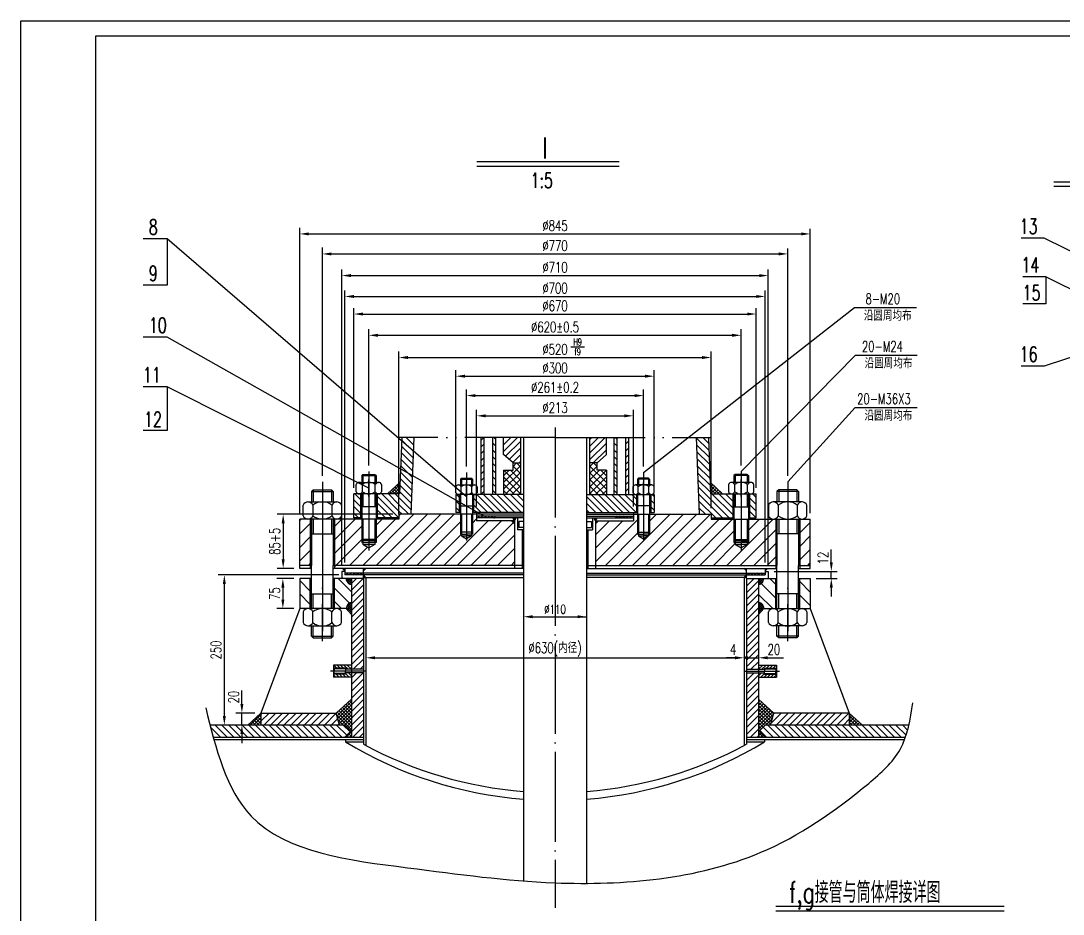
# Model space of a CAD drawing. Extents: x -54047 to 31317, y -2 to 11950.
# Drawn here: x -54047 to -47104, y 6000 to 11950 of the extents above; entities that cross this region are included whole.
import ezdxf

# ---------------------------------------------------------------- set-up
doc = ezdxf.new("R2010")
doc.units = 0
doc.header["$LTSCALE"] = 20
doc.linetypes.add('DASHDOT-M', pattern=[36, 30, -3, 0, -3])
doc.linetypes.add('DIVIDE-M', pattern=[39, 30, -3, 0, -3, 0, -3])
doc.layers.get('0').update_dxf_attribs({"linetype": 'CONTINUOUS'})
doc.styles.add('BIAOZHU', font='ROMANS.shx', dxfattribs={"width": 0.7, "bigfont": 'HLFSD.shx'})
doc.styles.add('HZ', font='ROMANS.shx', dxfattribs={"width": 0.7, "height": 60, "bigfont": 'HLFSD.shx'})
doc.styles.add('ROMANS', font='ROMANS', dxfattribs={"width": 0.7, "height": 60})
pattern_1 = [(135, (-71786.317, 70.18), (-11.22532, -11.22532), []), (225, (-71786.317, 70.18), (11.22532, -11.22532), [])]
pattern_2 = [(135, (-71786.3174, 70.1792), (-2.24506403, -2.24506403), []), (225, (-71786.3174, 70.1792), (2.24506403, -2.24506403), [])]
pattern_3 = [(135, (-71786.317, 70.18), (-22.45064, -22.45064), [])]
pattern_4 = [(45, (-71786.317, 70.18), (-22.45064, 22.45064), [])]
pattern_5 = [(135, (-71786.317, 70.179), (-6.735192, -6.735192), []), (225, (-71786.317, 70.179), (6.735192, -6.735192), [])]
pattern_6 = [(135, (-71786.32, 70.18), (-44.90128, -44.90128), [])]

msp = doc.modelspace()

# ---------------------------------------------------------------- hatches: boundary and pattern name
at = {"linetype": 'Continuous'}
h = msp.add_hatch(dxfattribs=at)
h.set_pattern_fill('ANSI31', scale=10, angle=90, style=0)
h.set_pattern_definition(pattern_3)
h.paths.add_polyline_path([(-51433.3, 9085.3), (-51511.2, 9152.4), (-51518.3, 8965), (-51439.5, 8920.5)])
h.paths.add_polyline_path([(-51524.6, 8799), (-51529.1, 8799), (-51529.1, 8663), (-51449.3, 8663), (-51439.5, 8920.5), (-51518.3, 8965)])
h.paths.add_polyline_path([(-51429.9, 9174.2), (-51510.4, 9174.2), (-51511.2, 9152.4), (-51433.3, 9085.3)])
h = msp.add_hatch(dxfattribs=at)
h.set_pattern_fill('ANSI31', scale=10, style=0)
h.set_pattern_definition(pattern_4)
h.paths.add_polyline_path([(-50017.8, 8795), (-49997.8, 8795), (-49997.8, 9174.2), (-50017.8, 9174.2)])
h.paths.add_polyline_path([(-50980.4, 8795), (-50960.4, 8795), (-50960.4, 9174.2), (-50980.4, 9174.2)])
h = msp.add_hatch(dxfattribs=at)
h.set_pattern_fill('ANSI31', scale=10, angle=90, style=0)
h.set_pattern_definition(pattern_3)
h.paths.add_polyline_path([(-50075, 9174.2), (-50095, 9174.2), (-50095, 8795), (-50075, 8795)])
h.paths.add_polyline_path([(-50883.2, 9174.2), (-50903.2, 9174.2), (-50903.2, 8795), (-50883.2, 8795)])
h = msp.add_hatch(dxfattribs=at)
h.set_pattern_fill('ANSI31', scale=10, style=0)
h.set_pattern_definition(pattern_4)
h.paths.add_polyline_path([(-50147.1, 9174.2), (-50259.1, 9174.2), (-50259.1, 9005.3), (-50209.3, 9005.3), (-50147.1, 9060.7)])
h.paths.add_polyline_path([(-50719.1, 9174.2), (-50831.2, 9174.2), (-50831.2, 9060.7), (-50768.9, 9005.3), (-50719.1, 9005.3)])
h = msp.add_hatch(dxfattribs=at)
h.set_pattern_fill('ANSI31', scale=10, angle=90, style=0)
h.set_pattern_definition(pattern_3)
h.paths.add_polyline_path([(-49467.8, 9174.2), (-49548.3, 9174.2), (-49529, 8663), (-49449.1, 8663), (-49449.1, 8639), (-49305.1, 8639), (-49305.1, 8799), (-49311.8, 8799, -0.023385), (-49313.9, 8799), (-49453.6, 8799)])
h.paths.add_polyline_path([(-49149.1, 8799), (-49184.3, 8799, -0.023385), (-49186.5, 8799), (-49193.1, 8799), (-49193.1, 8639), (-49149.1, 8639)])
h = msp.add_hatch(dxfattribs=at)
h.set_pattern_fill('ANSI37', scale=10, style=0)
h.set_pattern_definition([(135, (-29192.807, -1411.51), (22.45064, 22.45064), []), (45, (-29192.807, -1411.51), (22.45064, -22.45064), [])])
h.paths.add_polyline_path([(-50831.3, 8795), (-50719.1, 8795), (-50719.1, 9005.3), (-50768.9, 9005.3), (-50768.9, 8956.7), (-50831.3, 8956.7)])
h = msp.add_hatch(dxfattribs=at)
h.set_pattern_fill('ANSI37', scale=10, style=0)
h.set_pattern_definition([(45, (-71785.435, -1411.51), (-22.45064, 22.45064), []), (135, (-71785.435, -1411.51), (-22.45064, -22.45064), [])])
h.paths.add_polyline_path([(-50146.9, 8956.7), (-50209.3, 8956.7), (-50209.3, 9005.3), (-50259.1, 9005.3), (-50259.1, 8795), (-50146.9, 8795)])
h = msp.add_hatch(dxfattribs=at)
h.set_pattern_fill('ANSI37', scale=5, angle=90, style=0)
h.set_pattern_definition(pattern_1)
h.paths.add_polyline_path([(-51529.1, 8869.8), (-51605, 8799), (-51529.1, 8799)])
h = msp.add_hatch(dxfattribs=at)
h.set_pattern_fill('ANSI37', scale=5, angle=90, style=0)
h.set_pattern_definition(pattern_1)
h.paths.add_polyline_path([(-49373.3, 8799), (-49449.1, 8869.8), (-49449.1, 8799)])
h.paths.add_polyline_path([(-49453.6, 8799), (-49449.1, 8799), (-49449.1, 8869.8), (-49456.6, 8876.7)])
h = msp.add_hatch(dxfattribs=at)
h.set_pattern_fill('ANSI31', scale=10, angle=90, style=0)
h.set_pattern_definition(pattern_3)
h.paths.add_polyline_path([(-51529.1, 8799), (-51664.3, 8799, -0.023385), (-51666.5, 8799), (-51673.1, 8799), (-51673.1, 8639), (-51529.1, 8639), (-51529.1, 8663)])
h.paths.add_polyline_path([(-51785.1, 8799), (-51791.8, 8799, -0.023385), (-51793.9, 8799), (-51829.1, 8799), (-51829.1, 8663), (-51785.1, 8663)])
h = msp.add_hatch(dxfattribs=at)
h.set_pattern_fill('ANSI31', scale=10, angle=90, style=0)
h.set_pattern_definition(pattern_3)
h.paths.add_polyline_path([(-50699.1, 8795), (-51025.1, 8795, -0.023385), (-51026.9, 8795), (-51031.1, 8795), (-51031.1, 8689.5), (-51005.6, 8675), (-50699.1, 8675)])
h.paths.add_polyline_path([(-51127.1, 8743.8), (-51149.1, 8756.2), (-51149.1, 8675), (-51127.1, 8675)])
h.paths.add_polyline_path([(-51127.1, 8795), (-51131.3, 8795, -0.023385), (-51133.1, 8795), (-51149.1, 8795), (-51149.1, 8756.2), (-51127.1, 8743.8)])
h.paths.add_polyline_path([(-49947.1, 8795), (-49951.3, 8795, -0.023385), (-49953.1, 8795), (-50279.1, 8795), (-50279.1, 8675), (-49947.1, 8675)])
h.paths.add_polyline_path([(-49829.1, 8795), (-49845.1, 8795, -0.023385), (-49846.9, 8795), (-49851.1, 8795), (-49851.1, 8675), (-49829.1, 8675)])
h = msp.add_hatch(dxfattribs=at)
h.set_pattern_fill('ANSI31', scale=10, angle=90, style=0)
h.set_pattern_definition(pattern_3)
h.paths.add_polyline_path([(-51785.1, 8639), (-51785.1, 8663), (-51829.1, 8663), (-51829.1, 8639)])
h = msp.add_hatch(dxfattribs=at)
h.set_pattern_fill('ANSI37', scale=5, angle=90, style=0)
h.set_pattern_definition(pattern_1)
h.paths.add_polyline_path([(-50087.1, 8651), (-50087.1, 8639), (-49967.1, 8639), (-49967.1, 8651)])
h.paths.add_polyline_path([(-50891.1, 8639), (-50891.1, 8651), (-50963.2, 8651), (-50941.9, 8639)])
h.paths.add_polyline_path([(-51011.1, 8651), (-51011.1, 8639), (-50941.9, 8639), (-50963.2, 8651)])
h = msp.add_hatch(dxfattribs=at)
h.set_pattern_fill('ANSI37', angle=90, style=0)
h.set_pattern_definition(pattern_2)
h.paths.add_polyline_path([(-50747.6, 8639), (-50770.7, 8639), (-50759.1, 8619)])
h.paths.add_polyline_path([(-50759.1, 8599), (-50759.1, 8619), (-50779.1, 8619)])
h.paths.add_polyline_path([(-50207.6, 8639), (-50230.7, 8639), (-50219.1, 8619)])
h.paths.add_polyline_path([(-50199.1, 8619), (-50219.1, 8619), (-50219.1, 8599)])
h = msp.add_hatch(dxfattribs=at)
h.set_pattern_fill('ANSI37', angle=90, style=0)
h.set_pattern_definition(pattern_2)
h.paths.add_polyline_path([(-51904.9, 8303), (-51889.1, 8287), (-51889.1, 8303)])
h.paths.add_polyline_path([(-51749.3, 8303), (-51765.1, 8303), (-51765.1, 8287)])
h.paths.add_polyline_path([(-51765.1, 8259), (-51765.1, 8243), (-51749.1, 8243)])
h = msp.add_hatch(dxfattribs=at)
h.set_pattern_fill('ANSI37', scale=5, angle=90, style=0)
h.set_pattern_definition(pattern_1)
h.paths.add_polyline_path([(-51765.1, 8259), (-51765.1, 8271), (-51889.1, 8271), (-51889.1, 8259)])
h = msp.add_hatch(dxfattribs=at)
h.set_pattern_fill('ANSI37', angle=90, style=0)
h.set_pattern_definition(pattern_2)
h.paths.add_polyline_path([(-49213.1, 8287), (-49213.1, 8303), (-49228.9, 8303)])
h.paths.add_polyline_path([(-49213.1, 8259), (-49229.1, 8243), (-49213.1, 8243)])
h.paths.add_polyline_path([(-49073.3, 8303), (-49089.1, 8303), (-49089.1, 8287)])
h = msp.add_hatch(dxfattribs=at)
h.set_pattern_fill('ANSI37', scale=5, angle=90, style=0)
h.set_pattern_definition(pattern_1)
h.paths.add_polyline_path([(-49089.1, 8259), (-49089.1, 8271), (-49213.1, 8271), (-49213.1, 8259)])
h = msp.add_hatch(dxfattribs=at)
h.set_pattern_fill('ANSI31', scale=20, angle=90, style=0)
h.set_pattern_definition(pattern_6)
h.paths.add_polyline_path([(-51845.1, 8195, -0.355895), (-51876.5, 8220.6), (-51880.3, 8235), (-51959.1, 8235), (-51959.1, 8035), (-51945.1, 8035, -0.023385), (-51941.9, 8035), (-51880.3, 8035), (-51876.5, 8049.5, -0.355895), (-51845.1, 8075)])
h.paths.add_polyline_path([(-52119.1, 8235), (-52189.1, 8235), (-52189.1, 8035), (-52136.3, 8035, -0.023385), (-52133.1, 8035), (-52119.1, 8035)])
h = msp.add_hatch(dxfattribs=at)
h.set_pattern_fill('ANSI37', scale=3, angle=90, style=0)
h.set_pattern_definition(pattern_5)
h.paths.add_polyline_path([(-51845.1, 8075, 0.323177), (-51875.5, 8053.1), (-51880.3, 8035), (-51845.1, 7995)])
h.paths.add_polyline_path([(-51845.1, 8235), (-51880.3, 8235), (-51875.5, 8216.9, 0.323177), (-51845.1, 8195)])
h = msp.add_hatch(dxfattribs=at)
h.set_pattern_fill('ANSI31', scale=20, angle=90, style=0)
h.set_pattern_definition(pattern_6)
h.paths.add_polyline_path([(-48859.1, 8035), (-48845.1, 8035, -0.023385), (-48841.9, 8035), (-48789.1, 8035), (-48789.1, 8235), (-48859.1, 8235)])
h.paths.add_polyline_path([(-49019.1, 8235), (-49097.9, 8235), (-49101.8, 8220.6, -0.355895), (-49133.1, 8195), (-49133.1, 8075, -0.355895), (-49101.8, 8049.5), (-49097.9, 8035), (-49036.3, 8035, -0.023385), (-49033.1, 8035), (-49019.1, 8035)])
h = msp.add_hatch(dxfattribs=at)
h.set_pattern_fill('ANSI37', scale=3, angle=90, style=0)
h.set_pattern_definition(pattern_5)
h.paths.add_polyline_path([(-49133.1, 8195, 0.323177), (-49102.8, 8216.9), (-49097.9, 8235), (-49133.1, 8235)])
h.paths.add_polyline_path([(-49133.1, 7995), (-49097.9, 8035), (-49102.8, 8053.1, 0.323177), (-49133.1, 8075)])
h = msp.add_hatch(dxfattribs=at)
h.set_pattern_fill('ANSI31', scale=5, angle=90, style=0)
h.set_pattern_definition([(135, (-71786.317, 70.18), (-11.22532, -11.22532), [])])
h.paths.add_polyline_path([(-51885.1, 7638.6), (-51885.1, 7630.6), (-51845.1, 7630.6), (-51845.1, 7658.6), (-51965.1, 7658.6), (-51965.1, 7638.6)])
h.paths.add_polyline_path([(-51845.1, 7578.6), (-51845.1, 7606.6), (-51885.1, 7606.6), (-51885.1, 7598.6), (-51965.1, 7598.6), (-51965.1, 7578.6)])
h = msp.add_hatch(dxfattribs=at)
h.set_pattern_fill('ANSI31', scale=5, angle=90, style=0)
h.set_pattern_definition([(45, (-29191.925, 70.18), (11.22532, -11.22532), [])])
h.paths.add_polyline_path([(-49133.1, 7658.6), (-49013.1, 7658.6), (-49013.1, 7638.6), (-49093.1, 7638.6), (-49093.1, 7630.6), (-49133.1, 7630.6)])
h.paths.add_polyline_path([(-49133.1, 7606.6), (-49093.1, 7606.6), (-49093.1, 7598.6), (-49013.1, 7598.6), (-49013.1, 7578.6), (-49133.1, 7578.6)])
h = msp.add_hatch(dxfattribs=at)
h.set_pattern_fill('ANSI37', scale=5, angle=90, style=0)
h.set_pattern_definition(pattern_1)
h.paths.add_polyline_path([(-51845.1, 7431.7), (-51946.2, 7339), (-51924.8, 7259), (-51889.1, 7259), (-51853.1, 7223), (-51853.1, 7215), (-51889.1, 7179), (-51845.1, 7179)])
h.paths.add_polyline_path([(-52449.1, 7339), (-52536.4, 7259), (-52489.1, 7259), (-52449.1, 7259)])
h = msp.add_hatch(dxfattribs=at)
h.set_pattern_fill('ANSI37', scale=5, angle=90, style=0)
h.set_pattern_definition(pattern_1)
h.paths.add_polyline_path([(-49133.1, 7179), (-49089.1, 7179), (-49125.1, 7215), (-49125.1, 7223), (-49089.1, 7259), (-49053.4, 7259), (-49032, 7339), (-49133.1, 7431.7)])
h = msp.add_hatch(dxfattribs=at)
h.set_pattern_fill('ANSI31', scale=10, style=0)
h.set_pattern_definition(pattern_4)
h.paths.add_polyline_path([(-48529.1, 7259), (-48529.1, 7339), (-49032, 7339), (-49053.4, 7259)])
h.paths.add_polyline_path([(-51924.8, 7259), (-51946.2, 7339), (-52449.1, 7339), (-52449.1, 7259)])
h = msp.add_hatch(dxfattribs=at)
h.set_pattern_fill('ANSI37', scale=5, angle=90, style=0)
h.set_pattern_definition(pattern_1)
h.paths.add_polyline_path([(-48529.1, 7339), (-48529.1, 7259), (-48441.8, 7259)])
h = msp.add_hatch(dxfattribs=at)
h.set_pattern_fill('ANSI31', scale=10, angle=90, style=0)
h.set_pattern_definition(pattern_3)
edge = h.paths.add_edge_path()
edge.add_line((-51889.1, 7179), (-51853.1, 7215))
edge.add_line((-51853.1, 7215), (-51853.1, 7223))
edge.add_line((-51853.1, 7223), (-51889.1, 7259))
edge.add_line((-51889.1, 7259), (-52786.9, 7259))
edge.add_spline(control_points=[(-52786.9, 7259), (-52780, 7232.2), (-52773, 7205.5), (-52765.7, 7179)], knot_values=[110.009245, 110.009245, 110.009245, 110.009245, 187.321293, 187.321293, 187.321293, 187.321293], degree=3, periodic=0)
edge.add_line((-52765.7, 7179), (-51889.1, 7179))
edge = h.paths.add_edge_path()
edge.add_spline(control_points=[(-48154.2, 7179), (-48145.4, 7204.9), (-48138.2, 7231.7), (-48132, 7259)], knot_values=[5505.819696, 5505.819696, 5505.819696, 5505.819696, 5588.944271, 5588.944271, 5588.944271, 5588.944271], degree=3, periodic=0)
edge.add_line((-48132, 7259), (-49089.1, 7259))
edge.add_line((-49089.1, 7259), (-49125.1, 7223))
edge.add_line((-49125.1, 7223), (-49125.1, 7215))
edge.add_line((-49125.1, 7215), (-49089.1, 7179))
edge.add_line((-49089.1, 7179), (-48154.2, 7179))

# ---------------------------------------------------------------- linework, layer by layer
at = {"color": 7, "linetype": 'Continuous'}
for p, q in [((-54047.5, 11950.2), (-37247.5, 11950.2)), ((-54047.5, 70.2), (-54047.5, 11950.2)), ((-51008.9, 10982.3), (-50062.4, 10982.3)), ((-47166, 10848.1), (-45646.7, 10848.1)), ((-52189.1, 8671), (-52189.1, 10572)), ((-48789.1, 8671), (-48789.1, 10565.6)), ((-51079.1, 8780.1), (-53071.8, 10497.1)), ((-52129.1, 10530.9), (-48849.1, 10530.9)), ((-46477.8, 10132.3), (-47230.5, 10502.1)), ((-52039.1, 8919.9), (-52039.1, 10439.3)), ((-48939.1, 8919.9), (-48939.1, 10434.7)), ((-51979.1, 10397.6), (-48999.1, 10397.6)), ((-51909.1, 8323), (-51909.1, 10293.4)), ((-49069.1, 8323), (-49069.1, 10293.4)), ((-51849.1, 10253.4), (-49129.1, 10253.4)), ((-46670.2, 9969.2), (-47218.9, 10244.9)), ((-51889.1, 8343), (-51889.1, 10154)), ((-49089.1, 8343), (-49089.1, 10154)), ((-51829.1, 10114), (-49149.1, 10114)), ((-51829.1, 8839), (-51829.1, 10037.3)), ((-49899.1, 8942), (-48493.6, 10039.6)), ((-49149.1, 8839), (-49149.1, 10037.3)), ((-48493.6, 10039.6), (-48082, 10039.6)), ((-51769.1, 9997.3), (-49209.1, 9997.3)), ((-51729.1, 8988.9), (-51729.1, 9895.5)), ((-49249.1, 8988.9), (-49249.1, 9895.5)), ((-50941.9, 8639), (-53071.8, 9843.6)), ((-51669.1, 9855.5), (-49309.1, 9855.5)), ((-46617.5, 9849.2), (-47230.5, 9650.4)), ((-51529.1, 8663), (-51529.1, 9747.4)), ((-50383.2, 9778.2), (-50291.7, 9778.2)), ((-49449.1, 8703), (-49449.1, 9747.4)), ((-49249.1, 8948.9), (-48488, 9722.2)), ((-48488, 9722.2), (-48076.4, 9722.2)), ((-51469.1, 9707.4), (-49509.1, 9707.4)), ((-51149.1, 8835), (-51149.1, 9623.1)), ((-51089.1, 9583.1), (-49889.1, 9583.1)), ((-49829.1, 8835), (-49829.1, 9623.1)), ((-51729.1, 8838), (-53071.8, 9512.6)), ((-51079.1, 8982), (-51079.1, 9493.8)), ((-51019.1, 9453.8), (-49959.1, 9453.8)), ((-49899.1, 8982), (-49899.1, 9493.8)), ((-48939.1, 8879.9), (-48489, 9373.6)), ((-48489, 9373.6), (-48077.5, 9373.6)), ((-51011.1, 8715), (-51011.1, 9358.9)), ((-50951.1, 9318.9), (-50027.1, 9318.9)), ((-49967.1, 8715), (-49967.1, 9358.9)), ((-51769.1, 8929.2), (-51769.1, 8875.8)), ((-51689.1, 8929.2), (-51689.1, 8875.8)), ((-51112.5, 8903.5), (-51112.5, 8859)), ((-51045.8, 8903.5), (-51045.8, 8859)), ((-49932.5, 8903.5), (-49932.5, 8859)), ((-49865.8, 8903.5), (-49865.8, 8859)), ((-49289.1, 8929.2), (-49289.1, 8875.8)), ((-49209.1, 8929.2), (-49209.1, 8875.8)), ((-52099.1, 8826.2), (-52099.1, 8746.2)), ((-51979.1, 8826.2), (-51979.1, 8746.2)), ((-48999.1, 8826.2), (-48999.1, 8746.2)), ((-48879.1, 8826.2), (-48879.1, 8746.2)), ((-51769.1, 8799), (-51769.1, 8712.4)), ((-51689.1, 8799), (-51689.1, 8712.4)), ((-49289.1, 8799), (-49289.1, 8712.4)), ((-49209.1, 8799), (-49209.1, 8712.4)), ((-51569.1, 8663), (-52340.1, 8663)), ((-52189.1, 8621.7), (-52179.8, 8631)), ((-52099.1, 8631), (-52099.1, 8533.5)), ((-51979.1, 8631), (-51979.1, 8533.5)), ((-51959.1, 8582.3), (-51910.3, 8631)), ((-51959.1, 8492.5), (-51820.5, 8631)), ((-51769.3, 8323), (-51429.3, 8663)), ((-51769.1, 8631), (-51769.1, 8487)), ((-51689.1, 8631), (-51689.1, 8487)), ((-51681.1, 8501), (-51551.1, 8631)), ((-51681.1, 8590.8), (-51640.9, 8631)), ((-51679.5, 8323), (-51339.5, 8663)), ((-51589.7, 8323), (-51249.7, 8663)), ((-51529.1, 8653), (-51519.1, 8663)), ((-51499.9, 8323), (-51159.9, 8663)), ((-51410.1, 8323), (-51119.1, 8614)), ((-51230.5, 8323), (-50934.5, 8619)), ((-51140.7, 8323), (-50844.7, 8619)), ((-51112.5, 8663), (-51112.5, 8543)), ((-51045.8, 8663), (-51045.8, 8543)), ((-51039.1, 8604.2), (-51011.1, 8632.2)), ((-50219.1, 8346.6), (-49939.1, 8626.6)), ((-50219.1, 8436.4), (-50036.5, 8619)), ((-50219.1, 8526.2), (-50126.3, 8619)), ((-49973.3, 8323), (-49633.3, 8663)), ((-49932.5, 8663), (-49932.5, 8543)), ((-49883.5, 8323), (-49543.5, 8663)), ((-49865.8, 8520.3), (-49723.1, 8663)), ((-49865.8, 8663), (-49865.8, 8543)), ((-49859.1, 8616.8), (-49812.9, 8663)), ((-49793.7, 8323), (-49453.7, 8663)), ((-49703.9, 8323), (-49395.9, 8631)), ((-49614.1, 8323), (-49306.1, 8631)), ((-49344.7, 8323), (-49036.7, 8631)), ((-49289.1, 8631), (-49289.1, 8487)), ((-49209.1, 8631), (-49209.1, 8487)), ((-49201.1, 8556.4), (-49126.5, 8631)), ((-48999.1, 8631), (-48999.1, 8533.5)), ((-48879.1, 8631), (-48879.1, 8533.5)), ((-48859.1, 8629), (-48857.1, 8631)), ((-52300.1, 8603), (-52300.1, 8363)), ((-52189.1, 8531.9), (-52119.1, 8601.9)), ((-51959.1, 8402.6), (-51777.1, 8584.6)), ((-51119.1, 8543), (-51119.1, 8531)), ((-51050.9, 8323), (-50767, 8606.9)), ((-51039.1, 8543), (-51039.1, 8531)), ((-49939.1, 8543), (-49939.1, 8531)), ((-49859.1, 8543), (-49859.1, 8531)), ((-49524.3, 8323), (-49297.1, 8550.2)), ((-49254.9, 8323), (-49019.1, 8558.8)), ((-48859.1, 8539.2), (-48789.1, 8609.2)), ((-52189.1, 8442.1), (-52119.1, 8512.1)), ((-51959.1, 8312.8), (-51777.1, 8494.8)), ((-51777.1, 8495), (-51777.1, 8475)), ((-51681.1, 8495), (-51681.1, 8475)), ((-51320.3, 8323), (-51112.5, 8530.9)), ((-50961.1, 8323), (-50759.1, 8525)), ((-50152.9, 8323), (-49939.1, 8536.8)), ((-50063.1, 8323), (-49868.9, 8517.3)), ((-49297.1, 8495), (-49297.1, 8475)), ((-49201.1, 8495), (-49201.1, 8475)), ((-48859.1, 8449.4), (-48789.1, 8519.4)), ((-52189.1, 8352.3), (-52119.1, 8422.3)), ((-51859.1, 8323), (-51737.4, 8444.7)), ((-50871.3, 8323), (-50759.1, 8435.2)), ((-49434.5, 8323), (-49289.1, 8468.4)), ((-49165.1, 8323), (-49019.1, 8469)), ((-48859.1, 8359.6), (-48789.1, 8429.6)), ((-48648.6, 8343), (-48648.6, 8429.2)), ((-52128.5, 8323), (-52119.1, 8332.5)), ((-50781.5, 8323), (-50759.1, 8345.4)), ((-49075.3, 8323), (-49019.1, 8379.2)), ((-48805.8, 8323), (-48789.1, 8339.8)), ((-52229.1, 8303), (-52340.1, 8303)), ((-49075.3, 8323), (-49069.1, 8329.2)), ((-49029.1, 8283), (-48608.6, 8283)), ((-48648.6, 8235), (-48648.6, 8283)), ((-51929.1, 8259), (-52732, 8259)), ((-52692, 8199), (-52692, 7319)), ((-52229.1, 8235), (-52342.1, 8235)), ((-51845.1, 8157.4), (-51767.5, 8235)), ((-51845.1, 8202.3), (-51812.4, 8235)), ((-49213.1, 8185.2), (-49163.3, 8235)), ((-49213.1, 8230.1), (-49208.2, 8235)), ((-49213.1, 8140.3), (-49133.1, 8220.3)), ((-48749.1, 8235), (-48608.6, 8235)), ((-52302.1, 8175), (-52302.1, 8095)), ((-52099.1, 8035), (-52099.1, 8132.6)), ((-51979.1, 8035), (-51979.1, 8132.6)), ((-51845.1, 8112.5), (-51765.1, 8192.5)), ((-51845.1, 8067.6), (-51765.1, 8147.6)), ((-49213.1, 8095.4), (-49133.1, 8175.4)), ((-49213.1, 8050.5), (-49133.1, 8130.5)), ((-48999.1, 8035), (-48999.1, 8132.6)), ((-48879.1, 8035), (-48879.1, 8132.6)), ((-48648.6, 8175), (-48648.6, 8115)), ((-51845.1, 8022.7), (-51765.1, 8102.7)), ((-51845.1, 7977.8), (-51765.1, 8057.8)), ((-49213.1, 8005.6), (-49133.1, 8085.6)), ((-52229.1, 8035), (-52342.1, 8035)), ((-51845.1, 7932.9), (-51765.1, 8012.9)), ((-49213.1, 7960.7), (-49133.1, 8040.7)), ((-49213.1, 7915.8), (-49133.1, 7995.8)), ((-52099.1, 7839.8), (-52099.1, 7919.8)), ((-51979.1, 7839.8), (-51979.1, 7919.8)), ((-51845.1, 7888), (-51765.1, 7968)), ((-51845.1, 7843.1), (-51765.1, 7923.1)), ((-50699.1, 7983.2), (-50699.1, 7960.7)), ((-50639.1, 7980.7), (-50279.1, 7980.7)), ((-50279.1, 7983.2), (-50279.1, 7960.7)), ((-49213.1, 7870.9), (-49133.1, 7950.9)), ((-48999.1, 7839.8), (-48999.1, 7919.8)), ((-48879.1, 7839.8), (-48879.1, 7919.8)), ((-51845.1, 7798.2), (-51765.1, 7878.2)), ((-49213.1, 7826), (-49133.1, 7906)), ((-49213.1, 7781.1), (-49133.1, 7861.1)), ((-51845.1, 7753.3), (-51765.1, 7833.3)), ((-51845.1, 7708.4), (-51765.1, 7788.4)), ((-49213.1, 7736.2), (-49133.1, 7816.2)), ((-51845.1, 7663.5), (-51765.1, 7743.5)), ((-51689.1, 7707.3), (-49289.1, 7707.3)), ((-49289.1, 7707.3), (-49349.1, 7707.3)), ((-49229.1, 7707.3), (-49133.1, 7707.3)), ((-49213.1, 7691.2), (-49133.1, 7771.2)), ((-49213.1, 7646.3), (-49133.1, 7726.3)), ((-49073.1, 7707.3), (-48967.2, 7707.3)), ((-51885.1, 7638.6), (-51965.1, 7638.6)), ((-51833.1, 7630.6), (-51765.1, 7698.6)), ((-51788.2, 7630.6), (-51765.1, 7653.7)), ((-49183.9, 7630.6), (-49133.1, 7681.4)), ((-49093.1, 7638.6), (-49013.1, 7638.6)), ((-51885.1, 7598.6), (-51965.1, 7598.6)), ((-51845.1, 7528.8), (-51765.1, 7608.8)), ((-51845.1, 7573.7), (-51812.2, 7606.6)), ((-49213.1, 7601.4), (-49207.9, 7606.6)), ((-49213.1, 7556.5), (-49176.8, 7592.9)), ((-49213.1, 7511.6), (-49133.1, 7591.6)), ((-49176.8, 7592.9), (-49163, 7606.6)), ((-49139, 7630.6), (-49133.1, 7636.5)), ((-49093.1, 7598.6), (-49013.1, 7598.6)), ((-51845.1, 7483.9), (-51765.1, 7563.9)), ((-51845.1, 7439), (-51765.1, 7519)), ((-49213.1, 7466.7), (-49133.1, 7546.7)), ((-49213.1, 7421.8), (-49133.1, 7501.8)), ((-52575.1, 7399), (-52575.1, 7488.7)), ((-51845.1, 7394.1), (-51765.1, 7474.1)), ((-49213.1, 7376.9), (-49133.1, 7456.9)), ((-51845.1, 7349.2), (-51765.1, 7429.2)), ((-51845.1, 7304.3), (-51765.1, 7384.3)), ((-49213.1, 7332), (-49133.1, 7412)), ((-49213.1, 7287.1), (-49133.1, 7367.1)), ((-52489.1, 7339), (-52615.1, 7339)), ((-52575.1, 7259), (-52575.1, 7339)), ((-51845.1, 7259.4), (-51765.1, 7339.4)), ((-51845.1, 7214.5), (-51765.1, 7294.5)), ((-49213.1, 7242.2), (-49133.1, 7322.2)), ((-52719.7, 7259), (-52732, 7259)), ((-52489.1, 7259), (-52615.1, 7259)), ((-51835.7, 7179), (-51765.1, 7249.6)), ((-49213.1, 7197.3), (-49133.1, 7277.3)), ((-49186.5, 7179), (-49133.1, 7232.4)), ((-52575.1, 7199), (-52575.1, 7139)), ((-51790.8, 7179), (-51765.1, 7204.7)), ((-49141.6, 7179), (-49133.1, 7187.5)), ((-49017.4, 6022.1), (-47498.1, 6022.1))]:
    msp.add_line(p, q, dxfattribs=at)
at = {"color": 4, "linetype": 'Continuous'}
for p, q in [((-53547.5, 11850.2), (-37347.5, 11850.2)), ((-53547.5, 170.2), (-53547.5, 11850.2)), ((-51008.9, 11012.3), (-50062.4, 11012.3)), ((-47166, 10878.1), (-45646.7, 10878.1)), ((-53071.8, 10497.1), (-53231.8, 10497.1)), ((-53071.8, 10497.1), (-53071.8, 10188.8)), ((-47230.5, 10502.1), (-47384, 10502.1)), ((-47218.9, 10244.9), (-47372.4, 10244.9)), ((-47218.9, 10244.9), (-47218.9, 10065.7)), ((-53071.8, 10188.8), (-53231.8, 10188.8)), ((-47218.9, 10065.7), (-47372.4, 10065.7)), ((-53071.8, 9843.6), (-53231.8, 9843.6)), ((-47230.5, 9650.4), (-47384, 9650.4)), ((-53071.8, 9512.6), (-53231.8, 9512.6)), ((-53071.8, 9512.6), (-53071.8, 9221.7)), ((-53071.8, 9221.7), (-53231.8, 9221.7)), ((-51510.4, 9174.2), (-51524.6, 8799)), ((-51429.9, 9174.2), (-51449.3, 8663)), ((-50980.4, 8795), (-50980.4, 9174.2)), ((-50960.4, 8795), (-50960.4, 9174.2)), ((-50903.2, 8795), (-50903.2, 9174.2)), ((-50883.2, 8795), (-50883.2, 9174.2)), ((-50831.2, 9060.7), (-50831.2, 9174.2)), ((-50719.1, 9174.2), (-50719.1, 8795)), ((-50699.1, 9174.2), (-50699.1, 6220.7)), ((-50279.1, 9174.2), (-50279.1, 6204.5)), ((-50259.1, 9174.2), (-50259.1, 8795)), ((-50147.1, 9060.7), (-50147.1, 9174.2)), ((-50095, 8795), (-50095, 9174.2)), ((-50075, 8795), (-50075, 9174.2)), ((-50017.8, 8795), (-50017.8, 9174.2)), ((-49997.8, 8795), (-49997.8, 9174.2)), ((-49548.3, 9174.2), (-49529, 8663)), ((-49467.8, 9174.2), (-49453.6, 8799)), ((-50768.9, 9005.3), (-50831.2, 9060.7)), ((-50209.3, 9005.3), (-50147.1, 9060.7)), ((-50768.9, 8956.7), (-50768.9, 9005.3)), ((-50768.9, 9005.3), (-50719.1, 9005.3)), ((-50209.3, 9005.3), (-50259.1, 9005.3)), ((-50209.3, 8956.7), (-50209.3, 9005.3)), ((-51769.1, 8929.2), (-51777.1, 8921.2)), ((-51777.1, 8921.2), (-51681.1, 8921.2)), ((-51777.1, 8921.2), (-51777.1, 8875.8)), ((-51769.1, 8929.2), (-51689.1, 8929.2)), ((-51689.1, 8929.2), (-51681.1, 8921.2)), ((-51681.1, 8921.2), (-51681.1, 8875.8)), ((-51112.5, 8903.5), (-51119.1, 8896.8)), ((-51119.1, 8896.8), (-51039.1, 8896.8)), ((-51119.1, 8896.8), (-51119.1, 8859)), ((-51112.5, 8903.5), (-51045.8, 8903.5)), ((-51045.8, 8903.5), (-51039.1, 8896.8)), ((-51039.1, 8896.8), (-51039.1, 8859)), ((-50831.3, 8956.7), (-50768.9, 8956.7)), ((-50831.3, 8956.7), (-50831.3, 8795)), ((-50146.9, 8956.7), (-50209.3, 8956.7)), ((-50146.9, 8956.7), (-50146.9, 8795)), ((-49932.5, 8903.5), (-49939.1, 8896.8)), ((-49859.1, 8896.8), (-49939.1, 8896.8)), ((-49939.1, 8896.8), (-49939.1, 8859)), ((-49865.8, 8903.5), (-49932.5, 8903.5)), ((-49865.8, 8903.5), (-49859.1, 8896.8)), ((-49859.1, 8896.8), (-49859.1, 8859)), ((-49289.1, 8929.2), (-49297.1, 8921.2)), ((-49201.1, 8921.2), (-49297.1, 8921.2)), ((-49297.1, 8921.2), (-49297.1, 8875.8)), ((-49209.1, 8929.2), (-49289.1, 8929.2)), ((-49209.1, 8929.2), (-49201.1, 8921.2)), ((-49201.1, 8921.2), (-49201.1, 8875.8)), ((-52099.1, 8826.2), (-52111.1, 8814.2)), ((-52099.1, 8826.2), (-51979.1, 8826.2)), ((-51979.1, 8826.2), (-51967.1, 8814.2)), ((-51814.1, 8813.7), (-51814.1, 8861.2)), ((-51793.9, 8875.8), (-51664.3, 8875.8)), ((-51771.6, 8813.7), (-51771.6, 8861.2)), ((-51686.6, 8813.7), (-51686.6, 8861.2)), ((-51644.2, 8861.2), (-51644.2, 8813.7)), ((-51605, 8799), (-51521.7, 8876.7)), ((-51149.9, 8807.2), (-51149.9, 8846.8)), ((-51133.1, 8859), (-51025.1, 8859)), ((-51114.5, 8807.2), (-51114.5, 8846.8)), ((-51043.7, 8807.2), (-51043.7, 8846.8)), ((-51008.3, 8846.8), (-51008.3, 8807.2)), ((-49969.9, 8846.8), (-49969.9, 8807.2)), ((-49845.1, 8859), (-49953.1, 8859)), ((-49934.5, 8807.2), (-49934.5, 8846.8)), ((-49863.7, 8807.2), (-49863.7, 8846.8)), ((-49828.3, 8807.2), (-49828.3, 8846.8)), ((-49373.3, 8799), (-49456.6, 8876.7)), ((-49334.1, 8861.2), (-49334.1, 8813.7)), ((-49184.3, 8875.8), (-49313.9, 8875.8)), ((-49291.6, 8813.7), (-49291.6, 8861.2)), ((-49206.6, 8813.7), (-49206.6, 8861.2)), ((-49164.2, 8813.7), (-49164.2, 8861.2)), ((-48999.1, 8826.2), (-49011.1, 8814.2)), ((-48879.1, 8826.2), (-48999.1, 8826.2)), ((-48879.1, 8826.2), (-48867.1, 8814.2)), ((-52111.1, 8814.2), (-51967.1, 8814.2)), ((-52111.1, 8814.2), (-52111.1, 8746.2)), ((-51967.1, 8814.2), (-51967.1, 8746.2)), ((-51524.6, 8799), (-51829.1, 8799)), ((-51829.1, 8639), (-51829.1, 8799)), ((-51664.3, 8799), (-51793.9, 8799)), ((-51785.1, 8799), (-51785.1, 8639)), ((-51777.1, 8799), (-51777.1, 8495)), ((-51681.1, 8799), (-51681.1, 8495)), ((-51673.1, 8799), (-51673.1, 8639)), ((-50699.1, 8795), (-51149.1, 8795)), ((-51149.1, 8795), (-51149.1, 8675)), ((-51025.1, 8795), (-51133.1, 8795)), ((-51127.1, 8795), (-51127.1, 8675)), ((-51119.1, 8795), (-51119.1, 8543)), ((-51039.1, 8795), (-51039.1, 8543)), ((-51031.1, 8795), (-51031.1, 8675)), ((-50279.1, 8795), (-49829.1, 8795)), ((-49953.1, 8795), (-49845.1, 8795)), ((-49947.1, 8795), (-49947.1, 8675)), ((-49939.1, 8795), (-49939.1, 8543)), ((-49859.1, 8795), (-49859.1, 8543)), ((-49851.1, 8795), (-49851.1, 8675)), ((-49829.1, 8795), (-49829.1, 8675)), ((-49453.6, 8799), (-49149.1, 8799)), ((-49313.9, 8799), (-49184.3, 8799)), ((-49305.1, 8799), (-49305.1, 8639)), ((-49297.1, 8799), (-49297.1, 8495)), ((-49201.1, 8799), (-49201.1, 8495)), ((-49193.1, 8799), (-49193.1, 8639)), ((-49149.1, 8639), (-49149.1, 8799)), ((-48867.1, 8814.2), (-49011.1, 8814.2)), ((-49011.1, 8814.2), (-49011.1, 8746.2)), ((-48867.1, 8814.2), (-48867.1, 8746.2)), ((-52166.6, 8653), (-52166.6, 8724.2)), ((-52136.3, 8746.2), (-51941.9, 8746.2)), ((-52102.8, 8724.2), (-52102.8, 8653)), ((-51975.4, 8724.2), (-51975.4, 8653)), ((-51911.7, 8724.2), (-51911.7, 8653)), ((-51681.1, 8712.4), (-51777.1, 8712.4)), ((-51119.1, 8720.6), (-51039.1, 8720.6)), ((-49859.1, 8720.6), (-49939.1, 8720.6)), ((-49297.1, 8712.4), (-49201.1, 8712.4)), ((-49066.6, 8724.2), (-49066.6, 8653)), ((-48841.9, 8746.2), (-49036.3, 8746.2)), ((-49002.8, 8724.2), (-49002.8, 8653)), ((-48875.4, 8724.2), (-48875.4, 8653)), ((-48811.7, 8653), (-48811.7, 8724.2)), ((-51529.1, 8631), (-52189.1, 8631)), ((-52189.1, 8303), (-52189.1, 8631)), ((-51941.9, 8631), (-52136.3, 8631)), ((-52119.1, 8631), (-52119.1, 8303)), ((-52111.1, 8631), (-52111.1, 8323)), ((-51967.1, 8631), (-51967.1, 8323)), ((-51959.1, 8631), (-51959.1, 8303)), ((-51777.1, 8639), (-51829.1, 8639)), ((-51529.1, 8639), (-51681.1, 8639)), ((-50699.1, 8663), (-51529.1, 8663)), ((-50699.1, 8663), (-51529.1, 8663)), ((-51529.1, 8663), (-51529.1, 8631)), ((-51119.1, 8675), (-51149.1, 8675)), ((-50699.1, 8675), (-51039.1, 8675)), ((-51011.1, 8675), (-51011.1, 8619)), ((-50699.1, 8651), (-51011.1, 8651)), ((-50699.1, 8639), (-51011.1, 8639)), ((-50759.1, 8619), (-51011.1, 8619)), ((-50891.1, 8651), (-50891.1, 8639)), ((-50779.1, 8619), (-50759.1, 8599)), ((-50759.1, 8619), (-50770.7, 8639)), ((-50759.1, 8619), (-50747.6, 8639)), ((-50759.1, 8619), (-50759.1, 8303)), ((-50739.1, 8639), (-50739.1, 8559)), ((-50699.1, 8615), (-50731.1, 8615)), ((-50731.1, 8615), (-50731.1, 8575)), ((-50279.1, 8675), (-49939.1, 8675)), ((-50279.1, 8663), (-49449.1, 8663)), ((-50279.1, 8663), (-49449.1, 8663)), ((-50279.1, 8651), (-49967.1, 8651)), ((-50279.1, 8639), (-49967.1, 8639)), ((-50279.1, 8615), (-50247.1, 8615)), ((-50247.1, 8615), (-50247.1, 8575)), ((-50239.1, 8639), (-50239.1, 8559)), ((-50219.1, 8619), (-50230.7, 8639)), ((-50219.1, 8619), (-50207.6, 8639)), ((-50219.1, 8619), (-49967.1, 8619)), ((-50199.1, 8619), (-50219.1, 8599)), ((-50219.1, 8619), (-50219.1, 8303)), ((-50087.1, 8651), (-50087.1, 8639)), ((-49967.1, 8675), (-49967.1, 8619)), ((-49859.1, 8675), (-49829.1, 8675)), ((-49449.1, 8663), (-49449.1, 8631)), ((-49449.1, 8639), (-49297.1, 8639)), ((-49449.1, 8631), (-48789.1, 8631)), ((-49201.1, 8639), (-49149.1, 8639)), ((-49036.3, 8631), (-48841.9, 8631)), ((-49019.1, 8631), (-49019.1, 8303)), ((-49011.1, 8631), (-49011.1, 8323)), ((-48867.1, 8631), (-48867.1, 8323)), ((-48859.1, 8631), (-48859.1, 8303)), ((-48789.1, 8303), (-48789.1, 8631)), ((-51039.1, 8543), (-51119.1, 8543)), ((-51112.5, 8543), (-51112.5, 8531)), ((-51045.8, 8543), (-51045.8, 8531)), ((-50699.1, 8559), (-50739.1, 8559)), ((-50699.1, 8575), (-50731.1, 8575)), ((-50707.1, 8559), (-50707.1, 8303)), ((-50279.1, 8575), (-50247.1, 8575)), ((-50279.1, 8559), (-50239.1, 8559)), ((-50271.1, 8559), (-50271.1, 8303)), ((-49939.1, 8543), (-49859.1, 8543)), ((-49932.5, 8543), (-49932.5, 8531)), ((-49865.8, 8543), (-49865.8, 8531)), ((-52111.1, 8533.5), (-51967.1, 8533.5)), ((-51681.1, 8495), (-51777.1, 8495)), ((-51769.1, 8487), (-51777.1, 8495)), ((-51777.1, 8475), (-51729.1, 8475)), ((-51689.1, 8487), (-51769.1, 8487)), ((-51769.1, 8487), (-51769.1, 8475)), ((-51769.1, 8475), (-51769.1, 8463)), ((-51681.1, 8475), (-51729.1, 8475)), ((-51689.1, 8487), (-51681.1, 8495)), ((-51689.1, 8487), (-51689.1, 8475)), ((-51689.1, 8475), (-51689.1, 8463)), ((-51119.1, 8531), (-51079.1, 8531)), ((-51112.5, 8531), (-51112.5, 8519)), ((-51112.5, 8519), (-51079.1, 8519)), ((-51112.5, 8519), (-51079.1, 8499.8)), ((-51039.1, 8531), (-51079.1, 8531)), ((-51045.8, 8519), (-51079.1, 8519)), ((-51045.8, 8519), (-51079.1, 8499.8)), ((-51045.8, 8531), (-51045.8, 8519)), ((-49939.1, 8531), (-49899.1, 8531)), ((-49932.5, 8531), (-49932.5, 8519)), ((-49932.5, 8519), (-49899.1, 8519)), ((-49932.5, 8519), (-49899.1, 8499.8)), ((-49859.1, 8531), (-49899.1, 8531)), ((-49865.8, 8519), (-49899.1, 8519)), ((-49865.8, 8519), (-49899.1, 8499.8)), ((-49865.8, 8531), (-49865.8, 8519)), ((-49297.1, 8495), (-49201.1, 8495)), ((-49289.1, 8487), (-49297.1, 8495)), ((-49297.1, 8475), (-49249.1, 8475)), ((-49289.1, 8487), (-49209.1, 8487)), ((-49289.1, 8487), (-49289.1, 8475)), ((-49289.1, 8475), (-49289.1, 8463)), ((-49201.1, 8475), (-49249.1, 8475)), ((-49209.1, 8487), (-49201.1, 8495)), ((-49209.1, 8487), (-49209.1, 8475)), ((-49209.1, 8475), (-49209.1, 8463)), ((-48867.1, 8533.5), (-49011.1, 8533.5)), ((-51769.1, 8463), (-51729.1, 8463)), ((-51769.1, 8463), (-51729.1, 8439.9)), ((-51689.1, 8463), (-51729.1, 8439.9)), ((-51689.1, 8463), (-51729.1, 8463)), ((-49289.1, 8463), (-49249.1, 8463)), ((-49289.1, 8463), (-49249.1, 8439.9)), ((-49209.1, 8463), (-49249.1, 8439.9)), ((-49209.1, 8463), (-49249.1, 8463)), ((-52111.1, 8323), (-52189.1, 8323)), ((-52111.1, 8303), (-52189.1, 8303)), ((-52111.1, 8035), (-52111.1, 8323)), ((-50699.1, 8323), (-51967.1, 8323)), ((-51967.1, 8035), (-51967.1, 8323)), ((-50699.1, 8303), (-51967.1, 8303)), ((-51909.1, 8283), (-51909.1, 8235)), ((-51889.1, 8283), (-51909.1, 8283)), ((-51889.1, 8287), (-51904.9, 8303)), ((-51889.1, 8303), (-51889.1, 8259)), ((-50699.1, 8271), (-51889.1, 8271)), ((-51765.1, 8259), (-51765.1, 8303)), ((-51765.1, 8287), (-51749.3, 8303)), ((-50279.1, 8323), (-49011.1, 8323)), ((-50279.1, 8303), (-49011.1, 8303)), ((-50279.1, 8271), (-49089.1, 8271)), ((-49213.1, 8287), (-49228.9, 8303)), ((-49213.1, 8259), (-49213.1, 8303)), ((-49089.1, 8303), (-49089.1, 8259)), ((-49089.1, 8287), (-49073.3, 8303)), ((-49089.1, 8283), (-49069.1, 8283)), ((-49069.1, 8283), (-49069.1, 8235)), ((-49011.1, 8035), (-49011.1, 8323)), ((-48867.1, 8035), (-48867.1, 8323)), ((-48867.1, 8323), (-48789.1, 8323)), ((-48867.1, 8303), (-48789.1, 8303)), ((-52111.1, 8235), (-52189.1, 8235)), ((-52189.1, 8235), (-52189.1, 8035)), ((-52119.1, 8035), (-52119.1, 8235)), ((-51765.1, 8235), (-51967.1, 8235)), ((-51959.1, 8035), (-51959.1, 8235)), ((-50699.1, 8259), (-51889.1, 8259)), ((-51875.5, 8216.9), (-51880.3, 8235)), ((-51845.1, 8235), (-51845.1, 7179)), ((-51749.1, 8243), (-51765.1, 8259)), ((-51765.1, 8235), (-51765.1, 8259)), ((-51765.1, 8243), (-50699.1, 8243)), ((-51765.1, 8235), (-51765.1, 7131)), ((-51749.1, 8243), (-51749.1, 7122.5)), ((-50279.1, 8259), (-49089.1, 8259)), ((-49213.1, 8243), (-50279.1, 8243)), ((-49229.1, 8243), (-49213.1, 8259)), ((-49229.1, 8243), (-49229.1, 7122.5)), ((-49213.1, 8235), (-49213.1, 8259)), ((-49213.1, 8235), (-49213.1, 7131)), ((-49213.1, 8235), (-49011.1, 8235)), ((-49133.1, 8235), (-49133.1, 7179)), ((-49102.8, 8216.9), (-49097.9, 8235)), ((-49019.1, 8035), (-49019.1, 8235)), ((-48867.1, 8235), (-48789.1, 8235)), ((-48859.1, 8035), (-48859.1, 8235)), ((-48789.1, 8235), (-48789.1, 8035)), ((-52111.1, 8132.6), (-51967.1, 8132.6)), ((-48867.1, 8132.6), (-49011.1, 8132.6)), ((-52189.1, 8035), (-52449.1, 7339)), ((-51880.3, 8035), (-52189.1, 8035)), ((-52166.6, 8013), (-52166.6, 7941.8)), ((-51941.9, 8035), (-52136.3, 8035)), ((-52102.8, 7941.8), (-52102.8, 8013)), ((-51975.4, 7941.8), (-51975.4, 8013)), ((-51911.7, 7941.8), (-51911.7, 8013)), ((-51875.5, 8053.1), (-51880.3, 8035)), ((-51880.3, 8035), (-51845.1, 7995)), ((-49097.9, 8035), (-49133.1, 7995)), ((-49102.8, 8053.1), (-49097.9, 8035)), ((-49097.9, 8035), (-48789.1, 8035)), ((-49066.6, 7941.8), (-49066.6, 8013)), ((-49036.3, 8035), (-48841.9, 8035)), ((-49002.8, 7941.8), (-49002.8, 8013)), ((-48875.4, 7941.8), (-48875.4, 8013)), ((-48811.7, 8013), (-48811.7, 7941.8)), ((-48789.1, 8035), (-48529.1, 7339)), ((-52136.3, 7919.8), (-51941.9, 7919.8)), ((-52111.1, 7851.8), (-52111.1, 7919.8)), ((-51967.1, 7851.8), (-51967.1, 7919.8)), ((-48841.9, 7919.8), (-49036.3, 7919.8)), ((-49011.1, 7851.8), (-49011.1, 7919.8)), ((-48867.1, 7851.8), (-48867.1, 7919.8)), ((-52111.1, 7851.8), (-51967.1, 7851.8)), ((-52099.1, 7839.8), (-52111.1, 7851.8)), ((-51979.1, 7839.8), (-51967.1, 7851.8)), ((-48999.1, 7839.8), (-49011.1, 7851.8)), ((-48867.1, 7851.8), (-49011.1, 7851.8)), ((-48879.1, 7839.8), (-48867.1, 7851.8)), ((-52099.1, 7839.8), (-51979.1, 7839.8)), ((-48879.1, 7839.8), (-48999.1, 7839.8)), ((-51965.1, 7658.6), (-51965.1, 7578.6)), ((-51845.1, 7658.6), (-51965.1, 7658.6)), ((-51961.1, 7634.6), (-51965.1, 7638.6)), ((-51885.1, 7638.6), (-51885.1, 7618.6)), ((-49133.1, 7658.6), (-49013.1, 7658.6)), ((-49093.1, 7638.6), (-49093.1, 7618.6)), ((-49017.1, 7634.6), (-49013.1, 7638.6)), ((-49013.1, 7658.6), (-49013.1, 7578.6)), ((-51961.1, 7602.6), (-51965.1, 7598.6)), ((-51845.1, 7578.6), (-51965.1, 7578.6)), ((-51961.1, 7634.6), (-51961.1, 7618.6)), ((-51885.1, 7634.6), (-51961.1, 7634.6)), ((-51961.1, 7602.6), (-51961.1, 7618.6)), ((-51885.1, 7602.6), (-51961.1, 7602.6)), ((-51765.1, 7630.6), (-51885.1, 7630.6)), ((-51885.1, 7598.6), (-51885.1, 7618.6)), ((-51765.1, 7606.6), (-51885.1, 7606.6)), ((-49213.1, 7630.6), (-49093.1, 7630.6)), ((-49213.1, 7606.6), (-49093.1, 7606.6)), ((-49133.1, 7578.6), (-49013.1, 7578.6)), ((-49093.1, 7634.6), (-49017.1, 7634.6)), ((-49093.1, 7598.6), (-49093.1, 7618.6)), ((-49093.1, 7602.6), (-49017.1, 7602.6)), ((-49017.1, 7634.6), (-49017.1, 7618.6)), ((-49017.1, 7602.6), (-49017.1, 7618.6)), ((-49017.1, 7602.6), (-49013.1, 7598.6)), ((-51946.2, 7339), (-51845.1, 7431.7)), ((-49032, 7339), (-49133.1, 7431.7)), ((-52449.1, 7339), (-52536.4, 7259)), ((-52449.1, 7339), (-52449.1, 7259)), ((-52449.1, 7339), (-51946.2, 7339)), ((-51924.8, 7259), (-51946.2, 7339)), ((-49053.4, 7259), (-49032, 7339)), ((-48529.1, 7339), (-49032, 7339)), ((-48529.1, 7339), (-48529.1, 7259)), ((-48529.1, 7339), (-48441.8, 7259)), ((-51889.1, 7259), (-52786.9, 7259)), ((-51853.1, 7223), (-51889.1, 7259)), ((-51853.1, 7223), (-51853.1, 7215)), ((-49125.1, 7223), (-49089.1, 7259)), ((-49125.1, 7223), (-49125.1, 7215)), ((-48132, 7259), (-49089.1, 7259)), ((-52765.7, 7179), (-51765.1, 7179)), ((-52761.2, 7163), (-51765.1, 7163)), ((-51853.1, 7215), (-51889.1, 7179)), ((-51885.1, 7163), (-51885.1, 7147)), ((-49213.1, 7179), (-48154.2, 7179)), ((-49213.1, 7163), (-48159.9, 7163)), ((-49125.1, 7215), (-49089.1, 7179)), ((-49093.1, 7163), (-49093.1, 7147)), ((-51885.1, 7147), (-51765.1, 7147)), ((-49213.1, 7147), (-49093.1, 7147)), ((-49017.4, 6052.1), (-47498.1, 6052.1))]:
    msp.add_line(p, q, dxfattribs=at)
at = {"color": 1, "linetype": 'DASHDOT-M'}
for p, q in [((-50489.1, 9240.7), (-50489.1, 6042.3)), ((-51729.1, 8948.9), (-51729.1, 8422.7)), ((-51729.1, 8781.1), (-51729.1, 8895)), ((-51079.1, 8942), (-51079.1, 8489.5)), ((-49899.1, 8942), (-49899.1, 8489.5)), ((-49249.1, 8948.9), (-49249.1, 8422.7)), ((-49249.1, 8781.1), (-49249.1, 8895)), ((-52039.1, 8879.9), (-52039.1, 8634.3)), ((-52039.1, 8831), (-52039.1, 7885)), ((-51079.1, 8780.1), (-51079.1, 8875)), ((-49899.1, 8780.1), (-49899.1, 8875)), ((-48939.1, 8879.9), (-48939.1, 8634.3)), ((-48939.1, 8831), (-48939.1, 7885)), ((-52039.1, 8670.2), (-52039.1, 7885)), ((-48939.1, 8670.2), (-48939.1, 7885)), ((-52039.1, 7818.2), (-52039.1, 8063.8)), ((-48939.1, 7818.2), (-48939.1, 8063.8)), ((-51749.1, 7618.6), (-51984.9, 7618.6)), ((-49229.1, 7618.6), (-48993.5, 7618.6))]:
    msp.add_line(p, q, dxfattribs=at)
at = {"color": 3, "linetype": 'DIVIDE-M'}
for q in [(-51529.1, 9174.2), (-49449.1, 9174.2)]:
    msp.add_line((-50489.1, 9174.2), q, dxfattribs=at)
at = {"color": 7, "linetype": 'Continuous'}
msp.add_circle((-49213.1, 7707.3), 8.11, dxfattribs=at)
at = {"color": 4, "linetype": 'Continuous'}
for centre, radius, start, end in [((-51792.8, 8853.1), 22.7, 20.6783, 159.3217), ((-51729.1, 8807), 68.9, 51.91812, 128.08188), ((-51665.4, 8853.1), 22.7, 20.6783, 159.3217), ((-51132.2, 8840.1), 18.9, 20.6783, 159.3217), ((-51079.1, 8801.6), 57.4, 51.91812, 128.08188), ((-51026, 8840.1), 18.9, 20.6783, 159.3217), ((-49952.2, 8840.1), 18.9, 20.6783, 159.3217), ((-49899.1, 8801.6), 57.4, 51.91812, 128.08188), ((-49846, 8840.1), 18.9, 20.6783, 159.3217), ((-49312.8, 8853.1), 22.7, 20.6783, 159.3217), ((-49249.1, 8807), 68.9, 51.91812, 128.08188), ((-49185.4, 8853.1), 22.7, 20.6783, 159.3217), ((-51792.8, 8821.7), 22.7, 200.6783, 339.3217), ((-51729.1, 8867.9), 68.9, 231.91812, 308.08188), ((-51665.4, 8821.7), 22.7, 200.6783, 339.3217), ((-51132.2, 8813.9), 18.9, 200.6783, 339.3217), ((-51079.1, 8852.4), 57.4, 231.91812, 308.08188), ((-51026, 8813.9), 18.9, 200.6783, 339.3217), ((-49952.2, 8813.9), 18.9, 200.6783, 339.3217), ((-49899.1, 8852.4), 57.4, 231.91812, 308.08188), ((-49846, 8813.9), 18.9, 200.6783, 339.3217), ((-49312.8, 8821.7), 22.7, 200.6783, 339.3217), ((-49249.1, 8867.9), 68.9, 231.91812, 308.08188), ((-49185.4, 8821.7), 22.7, 200.6783, 339.3217), ((-52134.7, 8712.2), 34.1, 20.6783, 159.3217), ((-52039.1, 8642.9), 103.3, 51.91812, 128.08188), ((-51943.5, 8712.2), 34.1, 20.6783, 159.3217), ((-49034.7, 8712.2), 34.1, 20.6783, 159.3217), ((-48939.1, 8642.9), 103.3, 51.91812, 128.08188), ((-48843.5, 8712.2), 34.1, 20.6783, 159.3217), ((-52134.7, 8665), 34.1, 200.6783, 339.3217), ((-52039.1, 8734.3), 103.3, 231.91812, 308.08188), ((-51943.5, 8665), 34.1, 200.6783, 339.3217), ((-49034.7, 8665), 34.1, 200.6783, 339.3217), ((-48939.1, 8734.3), 103.3, 231.91812, 308.08188), ((-48843.5, 8665), 34.1, 200.6783, 339.3217), ((-51845.1, 8227), 32, 191.6385, 270), ((-49133.1, 8227), 32, 270, 348.3615), ((-51845.1, 8043), 32, 90, 168.3615), ((-49133.1, 8043), 32, 11.6385, 90), ((-52134.7, 8001), 34.1, 20.6783, 159.3217), ((-52039.1, 7931.7), 103.3, 51.91812, 128.08188), ((-51943.5, 8001), 34.1, 20.6783, 159.3217), ((-49034.7, 8001), 34.1, 20.6783, 159.3217), ((-48939.1, 7931.7), 103.3, 51.91812, 128.08188), ((-48843.5, 8001), 34.1, 20.6783, 159.3217), ((-52134.7, 7953.8), 34.1, 200.6783, 339.3217), ((-52039.1, 8023.1), 103.3, 231.91812, 308.08188), ((-51943.5, 7953.8), 34.1, 200.6783, 339.3217), ((-49034.7, 7953.8), 34.1, 200.6783, 339.3217), ((-48939.1, 8023.1), 103.3, 231.91812, 308.08188), ((-48843.5, 7953.8), 34.1, 200.6783, 339.3217), ((-50489.1, 9454.3), 2696.7, 238.82442, 265.53375), ((-50489.1, 9496.7), 2687.8, 241.6581, 265.51892), ((-50489.1, 9454.3), 2696.7, 274.46625, 301.17558), ((-50489.1, 9496.7), 2687.8, 274.48108, 298.3419)]:
    msp.add_arc(centre, radius, start, end, dxfattribs=at)
at = {"color": 7, "linetype": 'Continuous'}
msp.add_spline([(-52816, 7374.1), (-52513.7, 6652.9), (-51472.6, 6309), (-50490.3, 6208.4), (-49121.8, 6409.7), (-48399.7, 6870.9), (-48189.9, 7097.4), (-48105.9, 7407.7)], degree=3, dxfattribs=at)
for points in [[(-52129.1, 10540.9), (-52129.1, 10520.9), (-52189.1, 10530.9)], [(-48849.1, 10540.9), (-48849.1, 10520.9), (-48789.1, 10530.9)], [(-51979.1, 10407.6), (-51979.1, 10387.6), (-52039.1, 10397.6)], [(-48999.1, 10407.6), (-48999.1, 10387.6), (-48939.1, 10397.6)], [(-51849.1, 10263.4), (-51849.1, 10243.4), (-51909.1, 10253.4)], [(-49129.1, 10263.4), (-49129.1, 10243.4), (-49069.1, 10253.4)], [(-51829.1, 10124), (-51829.1, 10104), (-51889.1, 10114)], [(-49149.1, 10124), (-49149.1, 10104), (-49089.1, 10114)], [(-51769.1, 10007.3), (-51769.1, 9987.3), (-51829.1, 9997.3)], [(-49209.1, 10007.3), (-49209.1, 9987.3), (-49149.1, 9997.3)], [(-51669.1, 9865.5), (-51669.1, 9845.5), (-51729.1, 9855.5)], [(-49309.1, 9865.5), (-49309.1, 9845.5), (-49249.1, 9855.5)], [(-51469.1, 9717.4), (-51469.1, 9697.4), (-51529.1, 9707.4)], [(-49509.1, 9717.4), (-49509.1, 9697.4), (-49449.1, 9707.4)], [(-51089.1, 9593.1), (-51089.1, 9573.1), (-51149.1, 9583.1)], [(-49889.1, 9593.1), (-49889.1, 9573.1), (-49829.1, 9583.1)], [(-51019.1, 9463.8), (-51019.1, 9443.8), (-51079.1, 9453.8)], [(-49959.1, 9463.8), (-49959.1, 9443.8), (-49899.1, 9453.8)], [(-50951.1, 9328.9), (-50951.1, 9308.9), (-51011.1, 9318.9)], [(-50027.1, 9328.9), (-50027.1, 9308.9), (-49967.1, 9318.9)], [(-52310.1, 8603), (-52290.1, 8603), (-52300.1, 8663)], [(-52310.1, 8363), (-52290.1, 8363), (-52300.1, 8303)], [(-48658.6, 8343), (-48638.6, 8343), (-48648.6, 8283)], [(-52702, 8199), (-52682, 8199), (-52692, 8259)], [(-52312.1, 8175), (-52292.1, 8175), (-52302.1, 8235)], [(-48658.6, 8175), (-48638.6, 8175), (-48648.6, 8235)], [(-52312.1, 8095), (-52292.1, 8095), (-52302.1, 8035)], [(-50639.1, 7990.7), (-50639.1, 7970.7), (-50699.1, 7980.7)], [(-50339.1, 7990.7), (-50339.1, 7970.7), (-50279.1, 7980.7)], [(-51689.1, 7717.3), (-51689.1, 7697.3), (-51749.1, 7707.3)], [(-49289.1, 7717.3), (-49289.1, 7697.3), (-49229.1, 7707.3)], [(-49289.1, 7717.3), (-49289.1, 7697.3), (-49229.1, 7707.3)], [(-49073.1, 7717.3), (-49073.1, 7697.3), (-49133.1, 7707.3)], [(-52585.1, 7399), (-52565.1, 7399), (-52575.1, 7339)], [(-52702, 7319), (-52682, 7319), (-52692, 7259)], [(-52585.1, 7199), (-52565.1, 7199), (-52575.1, 7259)]]:
    msp.add_solid(points, dxfattribs=at)

# ---------------------------------------------------------------- texts
at = {"color": 4, "linetype": 'Continuous', "width": 0.7}
for s, height, style, p in [('I', 140, 'HZ', (-50573.6, 11034.1)), ('8', 100, 'ROMANS', (-53195.3, 10526.1)), ('13', 100, 'ROMANS', (-47394, 10531.1)), ('14', 100, 'ROMANS', (-47382.4, 10273.9)), ('9', 100, 'ROMANS', (-53195.3, 10217.8)), ('15', 100, 'ROMANS', (-47374.5, 10088.8)), ('10', 100, 'ROMANS', (-53195.3, 9872.7)), ('16', 100, 'ROMANS', (-47394, 9679.4)), ('11', 100, 'ROMANS', (-53235.3, 9541.7)), ('12', 100, 'ROMANS', (-53227.3, 9244.8)), ('f,g接管与筒体焊接详图', 140, 'HZ', (-48931.4, 6074))]:
    msp.add_text(s, height=height, dxfattribs=dict(at, style=style)).set_placement(p)
at = {"color": 7, "linetype": 'Continuous', "style": 'HZ', "width": 0.7}
for s, height, p in [('1:5', 100, (-50652.8, 10837.1)), ('8-M20', 70, (-48421, 10063.6)), ('沿圆周均布', 70, (-48432.3, 9952.3)), ('H9', 45, (-50366.9, 9788.1)), ('20-M24', 70, (-48444.6, 9746.3)), ('f9', 45, (-50360.4, 9722.9)), ('沿圆周均布', 70, (-48426.7, 9635)), ('20-M36X3', 70, (-48476.6, 9397.6)), ('沿圆周均布', 70, (-48427.7, 9286.3))]:
    msp.add_text(s, height=height, dxfattribs=at).set_placement(p)
at = {"color": 7, "linetype": 'Continuous', "attachment_point": 5, "style": 'BIAOZHU'}
for s, insert, char_height in [('∅845', (-50489.1, 10585.9), 70), ('∅770', (-50489.1, 10452.6), 70), ('\\A1;∅710', (-50489.1, 10308.4), 70), ('\\A1;∅700', (-50489.1, 10169), 70), ('\\A1;∅670', (-50489.1, 10052.3), 70), ('∅620±0.5', (-50489.1, 9910.5), 70), ('\\A1;∅520', (-50489.1, 9762.4), 70), ('∅300', (-50489.1, 9638.1), 70), ('∅261±0.2', (-50489.1, 9508.8), 70), ('∅213', (-50489.1, 9373.9), 70), ('%%c110', (-50489.1, 8030.7), 60), ('∅630(内径)', (-50489.1, 7762.3), 70), ('4', (-49302.4, 7762.3), 70), ('20', (-49030.9, 7762.3), 70)]:
    msp.add_mtext(s, dxfattribs=dict(at, insert=insert, char_height=char_height))
at = {"color": 7, "linetype": 'Continuous', "char_height": 70, "attachment_point": 5, "rotation": 90, "style": 'BIAOZHU'}
for s, insert in [('\\A1;85+5', (-52355.1, 8483)), ('\\A1;12', (-48703.6, 8372.1)), ('75', (-52357.1, 8135)), ('\\A1;250', (-52747, 7759)), ('\\A1;20', (-52630.1, 7445.7))]:
    msp.add_mtext(s, dxfattribs=dict(at, insert=insert))

doc.saveas('drawing.dxf')
